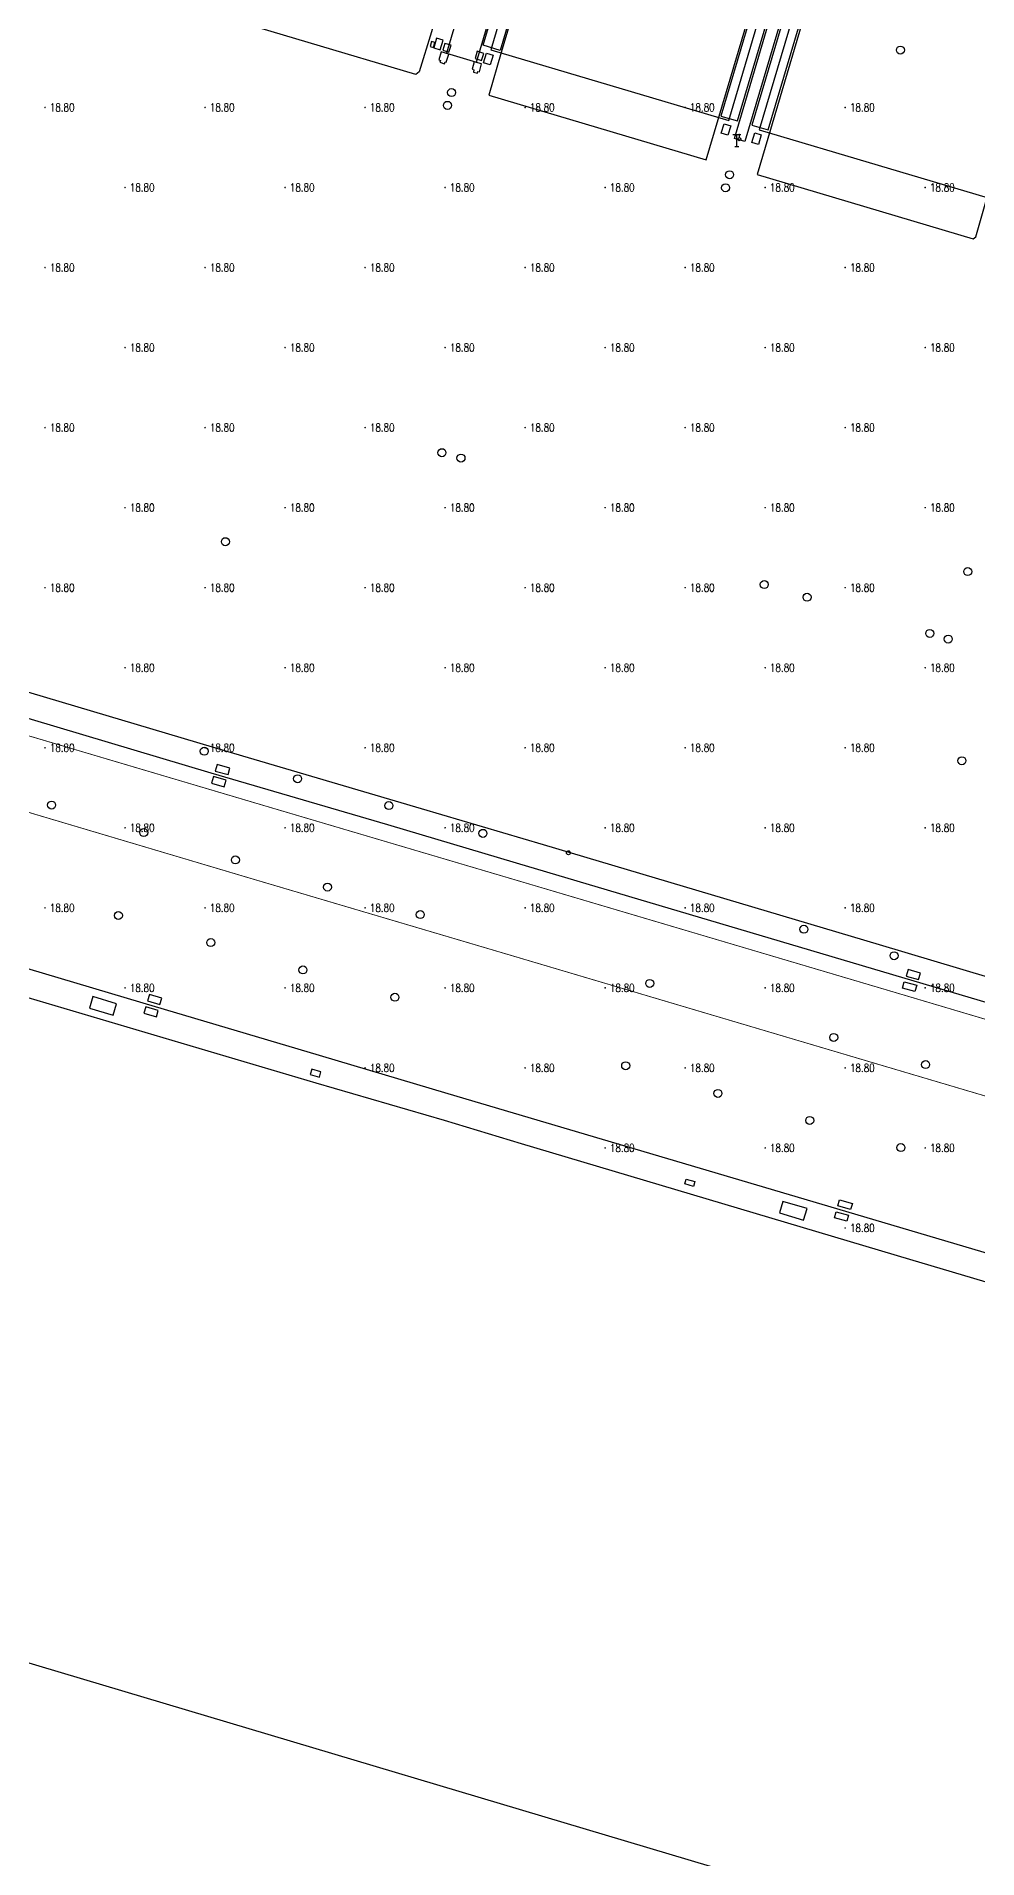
# Model space of a CAD drawing. Extents: x 404846 to 408477, y 3390929 to 3392894.
# Drawn here: x 405950.3 to 406067.9, y 3391535.6 to 3391763.3 of the extents above; entities that cross this region are included whole.
import ezdxf
from ezdxf.enums import TextEntityAlignment as Align

# ---------------------------------------------------------------- set-up
doc = ezdxf.new("R2010")
doc.units = 0
doc.header["$LTSCALE"] = 0.5
doc.header["$PDSIZE"] = 0.2
doc.layers.get('0').update_dxf_attribs({"linetype": 'CONTINUOUS'})
for name, color, linetype in [('3221', 6, 'CONTINUOUS'), ('DLSS', 4, 'CONTINUOUS'), ('FZTZ', 7, 'CONTINUOUS'), ('GCD', 1, 'CONTINUOUS'), ('GXYZ', 2, 'CONTINUOUS'), ('JMD', 6, 'CONTINUOUS'), ('ZBTZ', 3, 'CONTINUOUS'), ('作业范围', 7, 'CONTINUOUS')]:
    doc.layers.add(name, color=color, linetype=linetype)
doc.styles.add('HZ', font='rs.shx', dxfattribs={"width": 0.8, "bigfont": 'hztxt.shx'})
doc.linetypes.add('1161', pattern='A,0,[149,AAA.SHX,S=0.15,R=0,X=0,Y=0],-1.6', length=1.6)
doc.linetypes.add('444', pattern='A,4.5,[145,AAA.SHX,S=1,R=0,X=0,Y=1],4.5,-0.5,[146,AAA.SHX,S=1,R=0,X=0,Y=0],-0.5', length=10)

# ---------------------------------------------------------------- blocks, each defined once
blk = doc.blocks.new('gc063')
for p, q in [((-1, 3), (1, 3)), ((-0.5, 0), (0.5, 0)), ((0, 0), (0, 3)), ((0.6, 3), (0.6, 2.2))]:
    blk.add_line(p, q)
blk.add_circle((0.6, 1.8), 0.4)
blk.add_point((0.6, 3))
blk.add_point((0.6, 3))
blk = doc.blocks.new('GC200')
at = {"linetype": 'Continuous', "const_width": 0.2, "flags": 128}
blk.add_lwpolyline([(-0.1, 0, 1), (0.1, 0, 1)], format="xyb", close=True, dxfattribs=at)
blk = doc.blocks.new('gc170')
at = {"linetype": 'Continuous'}
blk.add_circle((0, 0), 0.5, dxfattribs=at)
blk = doc.blocks.new('gc188')
blk.add_circle((0, 0), 1)

msp = doc.modelspace()

# ---------------------------------------------------------------- linework, layer by layer
at = {"layer": '3221', "color": 6}
for points in [[(406016.079, 3391791.968, 18.811), (406007.09, 3391761.577, 18.838), (406036.804, 3391752.74, 18.838), (406045.806, 3391783.176, 18.811)], [(406049.899, 3391782.875, 18.834), (406040.621, 3391751.565, 18.802), (406070.344, 3391742.758, 18.802), (406079.622, 3391774.067, 18.834)], [(405808.271, 3391719.92, 19.638), (405830.758, 3391713.274, 19.26), (405874.14, 3391700.367, 19.474), (405924.657, 3391685.396, 19.144), (405936.752, 3391681.798, 19.114), (405972.082, 3391671.265, 19.695), (405994.146, 3391664.784, 19.216), (406010.252, 3391660.021, 18.977), (406061.062, 3391644.905, 19.137), (406101.252, 3391633.013, 19.101)], [(405799.769, 3391691.15, 19.638), (405822.229, 3391684.512, 19.26), (405865.595, 3391671.61, 19.474), (405916.122, 3391656.635, 19.144), (405928.2, 3391653.043, 19.114), (405928.181, 3391653.049, 19.114), (405963.569, 3391642.499, 19.695), (405985.618, 3391635.987, 19.216), (406001.709, 3391631.191, 18.977), (406052.507, 3391616.15, 19.137), (406092.74, 3391604.246, 19.101), (406092.747, 3391604.244, 19.101), (406123.114, 3391595.266, 19.424), (406154.17, 3391585.997, 19.424), (406187.854, 3391576.04, 19.394)]]:
    msp.add_polyline3d(points, dxfattribs=at)
at = {"layer": 'DLSS', "linetype": 'Continuous', "const_width": 0.1, "flags": 128}
for points, elevation in [([(405809.159, 3391717.437), (405833.012, 3391710.397), (405842.857, 3391707.455), (405891.672, 3391692.952), (405935.048, 3391680.099), (405979.702, 3391666.866), (406011.617, 3391657.429)], 19.316), ([(405932.447, 3391671.321), (405977.088, 3391658.049), (406009.01, 3391648.611), (406055.584, 3391634.8), (406098.087, 3391622.21), (406148.1, 3391607.353), (406197.598, 3391592.671)], 19.238), ([(406011.617, 3391657.429), (406058.199, 3391643.628)], 18.937), ([(406058.199, 3391643.628), (406100.699, 3391631.004), (406150.704, 3391616.115), (406200.198, 3391601.434)], 19.247)]:
    msp.add_lwpolyline(points, dxfattribs=dict(at, elevation=elevation))
at = {"layer": 'DLSS', "linetype": 'Continuous', "flags": 128}
for points, elevation in [([(405926.662, 3391649.838), (405985.195, 3391632.505), (406001.247, 3391627.849), (406010.861, 3391624.952)], 19.45), ([(406010.861, 3391624.952), (406059.395, 3391610.479)], 19.549), ([(406059.395, 3391610.479), (406097.826, 3391599.073)], 19.532)]:
    msp.add_lwpolyline(points, dxfattribs=dict(at, elevation=elevation))
at = {"layer": 'FZTZ', "linetype": 'Continuous', "flags": 128}
for points, elevation in [([(405999.672, 3391762.62), (405999.478, 3391761.994), (405999.891, 3391761.866), (406000.084, 3391762.493), (405999.672, 3391762.62)], 19.938), ([(406002.109, 3391762.147), (406001.333, 3391762.388), (406001.063, 3391761.522), (406001.839, 3391761.281), (406002.109, 3391762.147)], 19.594), ([(406000.879, 3391761.329), (406000.56, 3391760.311), (406000.775, 3391760.244), (406000.705, 3391760.022), (406001.279, 3391759.842), (406001.357, 3391760.09), (406001.494, 3391760.047), (406001.805, 3391761.038), (406000.879, 3391761.329)], 20.12), ([(406004.97, 3391760.09), (406004.725, 3391759.154), (406004.966, 3391759.091), (406004.89, 3391758.8), (406005.405, 3391758.665), (406005.463, 3391758.887), (406005.647, 3391758.839), (406005.91, 3391759.844), (406004.97, 3391760.09)], 20.181), ([(406006.189, 3391761.133), (406005.384, 3391761.395), (406005.096, 3391760.512), (406005.901, 3391760.25), (406006.189, 3391761.133)], 19.65), ([(405974, 3391670.311), (405972.413, 3391670.788), (405972.169, 3391669.973), (405973.755, 3391669.497), (405974, 3391670.311)], 19.694), ([(405974.456, 3391671.829), (405972.864, 3391672.273), (405972.642, 3391671.474), (405974.234, 3391671.031), (405974.456, 3391671.829)], 19.732), ([(406060.753, 3391646.23), (406059.211, 3391646.668), (406058.976, 3391645.844), (406060.518, 3391645.405), (406060.753, 3391646.23)], 19.718), ([(405965.947, 3391643.079), (405964.401, 3391643.556), (405964.159, 3391642.771), (405965.706, 3391642.295), (405965.947, 3391643.079)], 19.833), ([(406058.737, 3391645.154), (406060.308, 3391644.704), (406060.079, 3391643.906), (406058.509, 3391644.356), (406058.737, 3391645.154)], 19.751), ([(405956.898, 3391641.849), (405959.89, 3391640.972), (405960.309, 3391642.404), (405957.317, 3391643.281), (405956.898, 3391641.849)], 19.817), ([(405965.518, 3391641.555), (405963.964, 3391642.018), (405963.722, 3391641.208), (405965.276, 3391640.745), (405965.518, 3391641.555)], 19.796), ([(405985.84, 3391633.892), (405984.693, 3391634.233), (405984.498, 3391633.576), (405985.644, 3391633.235), (405985.84, 3391633.892)], 19.769), ([(406032.419, 3391619.577), (406031.311, 3391619.881), (406031.479, 3391620.492), (406032.586, 3391620.188), (406032.419, 3391619.577)], 19.943), ([(406043.151, 3391616.254), (406046.161, 3391615.354), (406046.592, 3391616.797), (406043.583, 3391617.697), (406043.151, 3391616.254)], 19.909), ([(406050.243, 3391616.417), (406051.784, 3391615.961), (406051.562, 3391615.21), (406050.021, 3391615.666), (406050.243, 3391616.417)], 19.894), ([(406050.668, 3391617.913), (406052.254, 3391617.457), (406052.036, 3391616.695), (406050.449, 3391617.15), (406050.668, 3391617.913)], 19.904)]:
    msp.add_lwpolyline(points, close=True, dxfattribs=dict(at, elevation=elevation))
at = {"layer": 'JMD', "linetype": '444', "elevation": 21.345, "flags": 128}
msp.add_lwpolyline([(406173.196, 3391614.843), (406164.071, 3391617.546), (406149.967, 3391621.755), (406123.884, 3391629.522), (406099.832, 3391636.534), (406055.665, 3391649.763), (406013.646, 3391662.249), (405998.4, 3391666.733), (405974.247, 3391673.873), (405936.312, 3391685.139), (405846.427, 3391711.79), (405836.304, 3391714.753), (405810.371, 3391722.429)], dxfattribs=at)
at = {"layer": 'ZBTZ', "linetype": '1161', "flags": 128}
for points, elevation in [([(406089.221, 3392056.96), (406083.354, 3392037.149), (406074.153, 3392006.115), (406066.507, 3391980.304), (406059.712, 3391957.416), (406051.23, 3391928.695), (406045.095, 3391908.047), (406038.459, 3391885.733), (406026.042, 3391843.707), (406018.142, 3391817.069), (406012.692, 3391798.705), (406001.53, 3391761.165), (406005.275, 3391760.047), (406014.855, 3391792.33), (406020.682, 3391812.03), (406025.597, 3391828.516), (406030.237, 3391844.203), (406034.985, 3391860.232), (406039.062, 3391873.972), (406042.425, 3391885.197), (406044.806, 3391893.232), (406047.977, 3391903.89), (406054.669, 3391926.434), (406059.196, 3391941.713), (406062.834, 3391953.945), (406067.364, 3391969.175), (406073.143, 3391988.715), (406081.451, 3392016.728), (406092.917, 3392055.584), (406111.314, 3392117.623), (406107.567, 3392118.802), (406089.225, 3392056.958)], 18.824), ([(406093.639, 3392081.037), (406086.739, 3392057.695), (406080.888, 3392037.879), (406071.688, 3392006.846), (406064.042, 3391981.035), (406057.246, 3391958.146), (406048.747, 3391929.432), (406042.612, 3391908.786), (406035.971, 3391886.471), (406023.554, 3391844.443), (406015.655, 3391817.807), (406010.205, 3391799.444), (405999.644, 3391763.845), (405998.121, 3391758.826), (405997.71, 3391758.488), (405970.798, 3391766.486), (405972.976, 3391773.763), (405982.917, 3391807.362), (405988.255, 3391825.483), (405995.358, 3391849.306), (405999.612, 3391863.735), (406007.048, 3391888.771), (406015.102, 3391915.744), (406024.941, 3391949), (406030.675, 3391968.446), (406035.693, 3391985.447), (406041.758, 3392006.009), (406048.13, 3392027.517), (406052.835, 3392043.375), (406059.684, 3392066.19), (406066.428, 3392089.108)], 18.787), ([(406102.406, 3392078.338), (406095.391, 3392054.842), (406083.885, 3392016.006), (406075.578, 3391987.994), (406069.799, 3391968.454), (406065.29, 3391953.216), (406061.676, 3391940.977), (406057.15, 3391925.699), (406050.458, 3391903.152), (406047.287, 3391892.495), (406044.906, 3391884.462), (406041.567, 3391873.232), (406037.49, 3391859.49), (406032.742, 3391843.461), (406028.101, 3391827.772), (406023.186, 3391811.287), (406017.36, 3391791.589), (406008.371, 3391761.252)], 18.848), ([(406135.957, 3392068.541), (406128.015, 3392041.762), (406111.103, 3391984.692), (406093.611, 3391925.707), (406088.087, 3391907.045), (406083.414, 3391891.349), (406079.242, 3391877.27), (406074.899, 3391862.523), (406068.286, 3391840.139), (406062.833, 3391821.739), (406057.777, 3391804.714), (406051.167, 3391782.499), (406041.349, 3391749.368), (406040.346, 3391745.993), (406067.344, 3391737.98), (406067.688, 3391738.218), (406069.111, 3391743.171), (406078.369, 3391774.441), (406084.95, 3391796.654), (406090.006, 3391813.678), (406095.464, 3391832.097), (406102.073, 3391854.468), (406106.452, 3391869.176), (406110.627, 3391883.267), (406115.301, 3391898.965), (406120.832, 3391917.649), (406138.278, 3391976.645), (406155.118, 3392033.394), (406163.135, 3392060.544)], 18.846), ([(406008.371, 3391761.252), (406006.812, 3391755.924), (406034, 3391747.854), (406038.48, 3391762.965), (406044.564, 3391783.543), (406050.381, 3391803.211), (406055.296, 3391819.696), (406059.944, 3391835.41), (406064.688, 3391851.426), (406068.773, 3391865.191), (406072.09, 3391876.506), (406074.44, 3391884.433), (406077.609, 3391895.084), (406084.305, 3391917.646), (406088.83, 3391932.916), (406092.463, 3391945.133), (406096.993, 3391960.41), (406102.769, 3391979.941), (406111.075, 3392007.947), (406122.582, 3392046.787)], 18.884)]:
    msp.add_lwpolyline(points, dxfattribs=dict(at, elevation=elevation))
for points, elevation in [([(406110.882, 3392115.475), (406113.001, 3392114.847), (406095.181, 3392054.904), (406083.675, 3392016.068), (406075.368, 3391988.056), (406069.59, 3391968.516), (406065.081, 3391953.278), (406061.434, 3391941.048), (406056.908, 3391925.77), (406050.216, 3391903.224), (406047.045, 3391892.567), (406044.664, 3391884.534), (406041.358, 3391873.294), (406037.28, 3391859.552), (406032.533, 3391843.523), (406027.892, 3391827.834), (406022.977, 3391811.349), (406017.151, 3391791.651), (406008.228, 3391761.516), (406006.121, 3391762.143), (406015.035, 3391792.277), (406020.861, 3391811.977), (406025.777, 3391828.463), (406030.417, 3391844.149), (406035.165, 3391860.179), (406039.242, 3391873.919), (406042.584, 3391885.151), (406044.965, 3391893.185), (406048.135, 3391903.843), (406054.827, 3391926.387), (406059.354, 3391941.666), (406062.992, 3391953.898), (406067.494, 3391969.136), (406073.272, 3391988.676), (406081.58, 3392016.689), (406093.086, 3392055.525), (406110.882, 3392115.475)], 18.847), ([(406143.508, 3392108.077), (406144.86, 3392107.675), (406125.438, 3392042.201), (406108.593, 3391985.435), (406091.106, 3391926.448), (406085.582, 3391907.788), (406080.909, 3391892.093), (406076.753, 3391878.009), (406072.37, 3391863.272), (406065.757, 3391840.888), (406060.305, 3391822.489), (406055.248, 3391805.464), (406048.665, 3391783.24), (406038.821, 3391750.118), (406037.506, 3391750.507), (406047.075, 3391782.801), (406052.891, 3391802.465), (406057.807, 3391818.95), (406062.455, 3391834.666), (406067.199, 3391850.682), (406071.284, 3391864.449), (406074.583, 3391875.767), (406076.932, 3391883.693), (406080.101, 3391894.343), (406086.798, 3391916.906), (406091.322, 3391932.177), (406094.955, 3391944.392), (406099.522, 3391959.662), (406105.297, 3391979.192), (406113.602, 3392007.197), (406125.109, 3392046.038), (406143.508, 3392108.077)], 18.869), ([(406111.312, 3392007.876), (406103.006, 3391979.871), (406097.23, 3391960.34), (406092.681, 3391945.068), (406089.047, 3391932.852), (406084.523, 3391917.581), (406077.826, 3391895.019), (406074.657, 3391884.368), (406072.308, 3391876.441), (406068.993, 3391865.126), (406064.908, 3391851.361), (406060.164, 3391835.344), (406055.516, 3391819.631), (406050.601, 3391803.145), (406044.784, 3391783.478), (406035.82, 3391753.309), (406037.907, 3391752.688), (406046.865, 3391782.863), (406052.681, 3391802.528), (406057.596, 3391819.013), (406062.245, 3391834.728), (406066.989, 3391850.744), (406071.074, 3391864.511), (406074.391, 3391875.824), (406076.74, 3391883.75), (406079.909, 3391894.4), (406086.606, 3391916.963), (406091.13, 3391932.234), (406094.763, 3391944.449), (406099.322, 3391959.721), (406105.098, 3391979.251), (406113.403, 3392007.257), (406124.91, 3392046.097), (406142.68, 3392106.078), (406140.596, 3392106.696), (406122.81, 3392046.719), (406111.312, 3392007.876)], 18.892), ([(406146.511, 3392104.88), (406144.405, 3392105.506), (406125.64, 3392042.142), (406108.795, 3391985.376), (406091.323, 3391926.384), (406085.799, 3391907.724), (406081.126, 3391892.029), (406076.969, 3391877.945), (406072.587, 3391863.208), (406065.974, 3391840.823), (406060.521, 3391822.425), (406055.465, 3391805.4), (406048.882, 3391783.176), (406039.684, 3391752.184), (406041.751, 3391751.572), (406050.956, 3391782.562), (406057.539, 3391804.785), (406062.596, 3391821.809), (406068.049, 3391840.21), (406074.661, 3391862.593), (406079.043, 3391877.328), (406083.196, 3391891.414), (406087.869, 3391907.109), (406093.393, 3391925.771), (406110.871, 3391984.761), (406127.716, 3392041.526), (406146.511, 3392104.88)], 18.848), ([(406000.756, 3391761.594), (406001.097, 3391762.79), (406000.289, 3391763.02), (405999.948, 3391761.825), (406000.756, 3391761.594)], 18.78), ([(406006.164, 3391759.957), (406006.52, 3391761.163), (406007.351, 3391760.918), (406006.995, 3391759.712), (406006.164, 3391759.957)], 18.882), ([(406035.865, 3391751.175), (406036.232, 3391752.338), (406037.061, 3391752.076), (406036.695, 3391750.914), (406035.865, 3391751.175)], 18.872), ([(406039.705, 3391750.001), (406040.073, 3391751.216), (406040.878, 3391750.972), (406040.51, 3391749.757), (406039.705, 3391750.001)], 18.834)]:
    msp.add_lwpolyline(points, close=True, dxfattribs=dict(at, elevation=elevation))
at = {"layer": '作业范围'}
msp.add_lwpolyline([(408477.137, 3391790.398), (408067.337, 3390929.379), (404846.358, 3391888.38), (405152.269, 3392894.287)], close=True, dxfattribs=at)

# ---------------------------------------------------------------- block references
at = {"layer": 'DLSS', "linetype": 'Continuous', "xscale": 0.5, "yscale": 0.5}
msp.add_blockref('gc063', (406037.829, 3391749.518, 18.804), dxfattribs=at)
at = {"layer": 'GCD', "linetype": 'Continuous'}
ref = msp.add_blockref('GC200', (405951.358, 3391754.379, 18.8), dxfattribs=dict(at, xscale=0.5, yscale=0.5, zscale=0.5))
ref.add_attrib('height', '18.80', dxfattribs={"linetype": 'Continuous', "height": 1, "style": 'HZ', "width": 0.8}).set_placement((405951.958, 3391754.379, 18.8), align=Align.MIDDLE_LEFT)
ref = msp.add_blockref('GC200', (405971.358, 3391754.379, 18.8), dxfattribs=dict(at, xscale=0.5, yscale=0.5, zscale=0.5))
ref.add_attrib('height', '18.80', dxfattribs={"linetype": 'Continuous', "height": 1, "style": 'HZ', "width": 0.8}).set_placement((405971.958, 3391754.379, 18.8), align=Align.MIDDLE_LEFT)
ref = msp.add_blockref('GC200', (405991.358, 3391754.379, 18.8), dxfattribs=dict(at, xscale=0.5, yscale=0.5, zscale=0.5))
ref.add_attrib('height', '18.80', dxfattribs={"linetype": 'Continuous', "height": 1, "style": 'HZ', "width": 0.8}).set_placement((405991.958, 3391754.379, 18.8), align=Align.MIDDLE_LEFT)
ref = msp.add_blockref('GC200', (406011.358, 3391754.379, 18.8), dxfattribs=dict(at, xscale=0.5, yscale=0.5, zscale=0.5))
ref.add_attrib('height', '18.80', dxfattribs={"linetype": 'Continuous', "height": 1, "style": 'HZ', "width": 0.8}).set_placement((406011.958, 3391754.379, 18.8), align=Align.MIDDLE_LEFT)
ref = msp.add_blockref('GC200', (406031.358, 3391754.379, 18.8), dxfattribs=dict(at, xscale=0.5, yscale=0.5, zscale=0.5))
ref.add_attrib('height', '18.80', dxfattribs={"linetype": 'Continuous', "height": 1, "style": 'HZ', "width": 0.8}).set_placement((406031.958, 3391754.379, 18.8), align=Align.MIDDLE_LEFT)
ref = msp.add_blockref('GC200', (406051.358, 3391754.379, 18.8), dxfattribs=dict(at, xscale=0.5, yscale=0.5, zscale=0.5))
ref.add_attrib('height', '18.80', dxfattribs={"linetype": 'Continuous', "height": 1, "style": 'HZ', "width": 0.8}).set_placement((406051.958, 3391754.379, 18.8), align=Align.MIDDLE_LEFT)
ref = msp.add_blockref('GC200', (405961.358, 3391744.379, 18.8), dxfattribs=dict(at, xscale=0.5, yscale=0.5, zscale=0.5))
ref.add_attrib('height', '18.80', dxfattribs={"linetype": 'Continuous', "height": 1, "style": 'HZ', "width": 0.8}).set_placement((405961.958, 3391744.379, 18.8), align=Align.MIDDLE_LEFT)
ref = msp.add_blockref('GC200', (405981.358, 3391744.379, 18.8), dxfattribs=dict(at, xscale=0.5, yscale=0.5, zscale=0.5))
ref.add_attrib('height', '18.80', dxfattribs={"linetype": 'Continuous', "height": 1, "style": 'HZ', "width": 0.8}).set_placement((405981.958, 3391744.379, 18.8), align=Align.MIDDLE_LEFT)
ref = msp.add_blockref('GC200', (406001.358, 3391744.379, 18.8), dxfattribs=dict(at, xscale=0.5, yscale=0.5, zscale=0.5))
ref.add_attrib('height', '18.80', dxfattribs={"linetype": 'Continuous', "height": 1, "style": 'HZ', "width": 0.8}).set_placement((406001.958, 3391744.379, 18.8), align=Align.MIDDLE_LEFT)
ref = msp.add_blockref('GC200', (406021.358, 3391744.379, 18.8), dxfattribs=dict(at, xscale=0.5, yscale=0.5, zscale=0.5))
ref.add_attrib('height', '18.80', dxfattribs={"linetype": 'Continuous', "height": 1, "style": 'HZ', "width": 0.8}).set_placement((406021.958, 3391744.379, 18.8), align=Align.MIDDLE_LEFT)
ref = msp.add_blockref('GC200', (406041.358, 3391744.379, 18.8), dxfattribs=dict(at, xscale=0.5, yscale=0.5, zscale=0.5))
ref.add_attrib('height', '18.80', dxfattribs={"linetype": 'Continuous', "height": 1, "style": 'HZ', "width": 0.8}).set_placement((406041.958, 3391744.379, 18.8), align=Align.MIDDLE_LEFT)
ref = msp.add_blockref('GC200', (406061.358, 3391744.379, 18.8), dxfattribs=dict(at, xscale=0.5, yscale=0.5, zscale=0.5))
ref.add_attrib('height', '18.80', dxfattribs={"linetype": 'Continuous', "height": 1, "style": 'HZ', "width": 0.8}).set_placement((406061.958, 3391744.379, 18.8), align=Align.MIDDLE_LEFT)
ref = msp.add_blockref('GC200', (405951.358, 3391734.379, 18.8), dxfattribs=dict(at, xscale=0.5, yscale=0.5, zscale=0.5))
ref.add_attrib('height', '18.80', dxfattribs={"linetype": 'Continuous', "height": 1, "style": 'HZ', "width": 0.8}).set_placement((405951.958, 3391734.379, 18.8), align=Align.MIDDLE_LEFT)
ref = msp.add_blockref('GC200', (405971.358, 3391734.379, 18.8), dxfattribs=dict(at, xscale=0.5, yscale=0.5, zscale=0.5))
ref.add_attrib('height', '18.80', dxfattribs={"linetype": 'Continuous', "height": 1, "style": 'HZ', "width": 0.8}).set_placement((405971.958, 3391734.379, 18.8), align=Align.MIDDLE_LEFT)
ref = msp.add_blockref('GC200', (405991.358, 3391734.379, 18.8), dxfattribs=dict(at, xscale=0.5, yscale=0.5, zscale=0.5))
ref.add_attrib('height', '18.80', dxfattribs={"linetype": 'Continuous', "height": 1, "style": 'HZ', "width": 0.8}).set_placement((405991.958, 3391734.379, 18.8), align=Align.MIDDLE_LEFT)
ref = msp.add_blockref('GC200', (406011.358, 3391734.379, 18.8), dxfattribs=dict(at, xscale=0.5, yscale=0.5, zscale=0.5))
ref.add_attrib('height', '18.80', dxfattribs={"linetype": 'Continuous', "height": 1, "style": 'HZ', "width": 0.8}).set_placement((406011.958, 3391734.379, 18.8), align=Align.MIDDLE_LEFT)
ref = msp.add_blockref('GC200', (406031.358, 3391734.379, 18.8), dxfattribs=dict(at, xscale=0.5, yscale=0.5, zscale=0.5))
ref.add_attrib('height', '18.80', dxfattribs={"linetype": 'Continuous', "height": 1, "style": 'HZ', "width": 0.8}).set_placement((406031.958, 3391734.379, 18.8), align=Align.MIDDLE_LEFT)
ref = msp.add_blockref('GC200', (406051.358, 3391734.379, 18.8), dxfattribs=dict(at, xscale=0.5, yscale=0.5, zscale=0.5))
ref.add_attrib('height', '18.80', dxfattribs={"linetype": 'Continuous', "height": 1, "style": 'HZ', "width": 0.8}).set_placement((406051.958, 3391734.379, 18.8), align=Align.MIDDLE_LEFT)
ref = msp.add_blockref('GC200', (405961.358, 3391724.379, 18.8), dxfattribs=dict(at, xscale=0.5, yscale=0.5, zscale=0.5))
ref.add_attrib('height', '18.80', dxfattribs={"linetype": 'Continuous', "height": 1, "style": 'HZ', "width": 0.8}).set_placement((405961.958, 3391724.379, 18.8), align=Align.MIDDLE_LEFT)
ref = msp.add_blockref('GC200', (405981.358, 3391724.379, 18.8), dxfattribs=dict(at, xscale=0.5, yscale=0.5, zscale=0.5))
ref.add_attrib('height', '18.80', dxfattribs={"linetype": 'Continuous', "height": 1, "style": 'HZ', "width": 0.8}).set_placement((405981.958, 3391724.379, 18.8), align=Align.MIDDLE_LEFT)
ref = msp.add_blockref('GC200', (406001.358, 3391724.379, 18.8), dxfattribs=dict(at, xscale=0.5, yscale=0.5, zscale=0.5))
ref.add_attrib('height', '18.80', dxfattribs={"linetype": 'Continuous', "height": 1, "style": 'HZ', "width": 0.8}).set_placement((406001.958, 3391724.379, 18.8), align=Align.MIDDLE_LEFT)
ref = msp.add_blockref('GC200', (406021.358, 3391724.379, 18.8), dxfattribs=dict(at, xscale=0.5, yscale=0.5, zscale=0.5))
ref.add_attrib('height', '18.80', dxfattribs={"linetype": 'Continuous', "height": 1, "style": 'HZ', "width": 0.8}).set_placement((406021.958, 3391724.379, 18.8), align=Align.MIDDLE_LEFT)
ref = msp.add_blockref('GC200', (406041.358, 3391724.379, 18.8), dxfattribs=dict(at, xscale=0.5, yscale=0.5, zscale=0.5))
ref.add_attrib('height', '18.80', dxfattribs={"linetype": 'Continuous', "height": 1, "style": 'HZ', "width": 0.8}).set_placement((406041.958, 3391724.379, 18.8), align=Align.MIDDLE_LEFT)
ref = msp.add_blockref('GC200', (406061.358, 3391724.379, 18.8), dxfattribs=dict(at, xscale=0.5, yscale=0.5, zscale=0.5))
ref.add_attrib('height', '18.80', dxfattribs={"linetype": 'Continuous', "height": 1, "style": 'HZ', "width": 0.8}).set_placement((406061.958, 3391724.379, 18.8), align=Align.MIDDLE_LEFT)
ref = msp.add_blockref('GC200', (405951.358, 3391714.379, 18.8), dxfattribs=dict(at, xscale=0.5, yscale=0.5, zscale=0.5))
ref.add_attrib('height', '18.80', dxfattribs={"linetype": 'Continuous', "height": 1, "style": 'HZ', "width": 0.8}).set_placement((405951.958, 3391714.379, 18.8), align=Align.MIDDLE_LEFT)
ref = msp.add_blockref('GC200', (405971.358, 3391714.379, 18.8), dxfattribs=dict(at, xscale=0.5, yscale=0.5, zscale=0.5))
ref.add_attrib('height', '18.80', dxfattribs={"linetype": 'Continuous', "height": 1, "style": 'HZ', "width": 0.8}).set_placement((405971.958, 3391714.379, 18.8), align=Align.MIDDLE_LEFT)
ref = msp.add_blockref('GC200', (405991.358, 3391714.379, 18.8), dxfattribs=dict(at, xscale=0.5, yscale=0.5, zscale=0.5))
ref.add_attrib('height', '18.80', dxfattribs={"linetype": 'Continuous', "height": 1, "style": 'HZ', "width": 0.8}).set_placement((405991.958, 3391714.379, 18.8), align=Align.MIDDLE_LEFT)
ref = msp.add_blockref('GC200', (406011.358, 3391714.379, 18.8), dxfattribs=dict(at, xscale=0.5, yscale=0.5, zscale=0.5))
ref.add_attrib('height', '18.80', dxfattribs={"linetype": 'Continuous', "height": 1, "style": 'HZ', "width": 0.8}).set_placement((406011.958, 3391714.379, 18.8), align=Align.MIDDLE_LEFT)
ref = msp.add_blockref('GC200', (406031.358, 3391714.379, 18.8), dxfattribs=dict(at, xscale=0.5, yscale=0.5, zscale=0.5))
ref.add_attrib('height', '18.80', dxfattribs={"linetype": 'Continuous', "height": 1, "style": 'HZ', "width": 0.8}).set_placement((406031.958, 3391714.379, 18.8), align=Align.MIDDLE_LEFT)
ref = msp.add_blockref('GC200', (406051.358, 3391714.379, 18.8), dxfattribs=dict(at, xscale=0.5, yscale=0.5, zscale=0.5))
ref.add_attrib('height', '18.80', dxfattribs={"linetype": 'Continuous', "height": 1, "style": 'HZ', "width": 0.8}).set_placement((406051.958, 3391714.379, 18.8), align=Align.MIDDLE_LEFT)
ref = msp.add_blockref('GC200', (405961.358, 3391704.379, 18.8), dxfattribs=dict(at, xscale=0.5, yscale=0.5, zscale=0.5))
ref.add_attrib('height', '18.80', dxfattribs={"linetype": 'Continuous', "height": 1, "style": 'HZ', "width": 0.8}).set_placement((405961.958, 3391704.379, 18.8), align=Align.MIDDLE_LEFT)
ref = msp.add_blockref('GC200', (405981.358, 3391704.379, 18.8), dxfattribs=dict(at, xscale=0.5, yscale=0.5, zscale=0.5))
ref.add_attrib('height', '18.80', dxfattribs={"linetype": 'Continuous', "height": 1, "style": 'HZ', "width": 0.8}).set_placement((405981.958, 3391704.379, 18.8), align=Align.MIDDLE_LEFT)
ref = msp.add_blockref('GC200', (406001.358, 3391704.379, 18.8), dxfattribs=dict(at, xscale=0.5, yscale=0.5, zscale=0.5))
ref.add_attrib('height', '18.80', dxfattribs={"linetype": 'Continuous', "height": 1, "style": 'HZ', "width": 0.8}).set_placement((406001.958, 3391704.379, 18.8), align=Align.MIDDLE_LEFT)
ref = msp.add_blockref('GC200', (406021.358, 3391704.379, 18.8), dxfattribs=dict(at, xscale=0.5, yscale=0.5, zscale=0.5))
ref.add_attrib('height', '18.80', dxfattribs={"linetype": 'Continuous', "height": 1, "style": 'HZ', "width": 0.8}).set_placement((406021.958, 3391704.379, 18.8), align=Align.MIDDLE_LEFT)
ref = msp.add_blockref('GC200', (406041.358, 3391704.379, 18.8), dxfattribs=dict(at, xscale=0.5, yscale=0.5, zscale=0.5))
ref.add_attrib('height', '18.80', dxfattribs={"linetype": 'Continuous', "height": 1, "style": 'HZ', "width": 0.8}).set_placement((406041.958, 3391704.379, 18.8), align=Align.MIDDLE_LEFT)
ref = msp.add_blockref('GC200', (406061.358, 3391704.379, 18.8), dxfattribs=dict(at, xscale=0.5, yscale=0.5, zscale=0.5))
ref.add_attrib('height', '18.80', dxfattribs={"linetype": 'Continuous', "height": 1, "style": 'HZ', "width": 0.8}).set_placement((406061.958, 3391704.379, 18.8), align=Align.MIDDLE_LEFT)
ref = msp.add_blockref('GC200', (405951.358, 3391694.379, 18.8), dxfattribs=dict(at, xscale=0.5, yscale=0.5, zscale=0.5))
ref.add_attrib('height', '18.80', dxfattribs={"linetype": 'Continuous', "height": 1, "style": 'HZ', "width": 0.8}).set_placement((405951.958, 3391694.379, 18.8), align=Align.MIDDLE_LEFT)
ref = msp.add_blockref('GC200', (405971.358, 3391694.379, 18.8), dxfattribs=dict(at, xscale=0.5, yscale=0.5, zscale=0.5))
ref.add_attrib('height', '18.80', dxfattribs={"linetype": 'Continuous', "height": 1, "style": 'HZ', "width": 0.8}).set_placement((405971.958, 3391694.379, 18.8), align=Align.MIDDLE_LEFT)
ref = msp.add_blockref('GC200', (405991.358, 3391694.379, 18.8), dxfattribs=dict(at, xscale=0.5, yscale=0.5, zscale=0.5))
ref.add_attrib('height', '18.80', dxfattribs={"linetype": 'Continuous', "height": 1, "style": 'HZ', "width": 0.8}).set_placement((405991.958, 3391694.379, 18.8), align=Align.MIDDLE_LEFT)
ref = msp.add_blockref('GC200', (406011.358, 3391694.379, 18.8), dxfattribs=dict(at, xscale=0.5, yscale=0.5, zscale=0.5))
ref.add_attrib('height', '18.80', dxfattribs={"linetype": 'Continuous', "height": 1, "style": 'HZ', "width": 0.8}).set_placement((406011.958, 3391694.379, 18.8), align=Align.MIDDLE_LEFT)
ref = msp.add_blockref('GC200', (406031.358, 3391694.379, 18.8), dxfattribs=dict(at, xscale=0.5, yscale=0.5, zscale=0.5))
ref.add_attrib('height', '18.80', dxfattribs={"linetype": 'Continuous', "height": 1, "style": 'HZ', "width": 0.8}).set_placement((406031.958, 3391694.379, 18.8), align=Align.MIDDLE_LEFT)
ref = msp.add_blockref('GC200', (406051.358, 3391694.379, 18.8), dxfattribs=dict(at, xscale=0.5, yscale=0.5, zscale=0.5))
ref.add_attrib('height', '18.80', dxfattribs={"linetype": 'Continuous', "height": 1, "style": 'HZ', "width": 0.8}).set_placement((406051.958, 3391694.379, 18.8), align=Align.MIDDLE_LEFT)
ref = msp.add_blockref('GC200', (405961.358, 3391684.379, 18.8), dxfattribs=dict(at, xscale=0.5, yscale=0.5, zscale=0.5))
ref.add_attrib('height', '18.80', dxfattribs={"linetype": 'Continuous', "height": 1, "style": 'HZ', "width": 0.8}).set_placement((405961.958, 3391684.379, 18.8), align=Align.MIDDLE_LEFT)
ref = msp.add_blockref('GC200', (405981.358, 3391684.379, 18.8), dxfattribs=dict(at, xscale=0.5, yscale=0.5, zscale=0.5))
ref.add_attrib('height', '18.80', dxfattribs={"linetype": 'Continuous', "height": 1, "style": 'HZ', "width": 0.8}).set_placement((405981.958, 3391684.379, 18.8), align=Align.MIDDLE_LEFT)
ref = msp.add_blockref('GC200', (406001.358, 3391684.379, 18.8), dxfattribs=dict(at, xscale=0.5, yscale=0.5, zscale=0.5))
ref.add_attrib('height', '18.80', dxfattribs={"linetype": 'Continuous', "height": 1, "style": 'HZ', "width": 0.8}).set_placement((406001.958, 3391684.379, 18.8), align=Align.MIDDLE_LEFT)
ref = msp.add_blockref('GC200', (406021.358, 3391684.379, 18.8), dxfattribs=dict(at, xscale=0.5, yscale=0.5, zscale=0.5))
ref.add_attrib('height', '18.80', dxfattribs={"linetype": 'Continuous', "height": 1, "style": 'HZ', "width": 0.8}).set_placement((406021.958, 3391684.379, 18.8), align=Align.MIDDLE_LEFT)
ref = msp.add_blockref('GC200', (406041.358, 3391684.379, 18.8), dxfattribs=dict(at, xscale=0.5, yscale=0.5, zscale=0.5))
ref.add_attrib('height', '18.80', dxfattribs={"linetype": 'Continuous', "height": 1, "style": 'HZ', "width": 0.8}).set_placement((406041.958, 3391684.379, 18.8), align=Align.MIDDLE_LEFT)
ref = msp.add_blockref('GC200', (406061.358, 3391684.379, 18.8), dxfattribs=dict(at, xscale=0.5, yscale=0.5, zscale=0.5))
ref.add_attrib('height', '18.80', dxfattribs={"linetype": 'Continuous', "height": 1, "style": 'HZ', "width": 0.8}).set_placement((406061.958, 3391684.379, 18.8), align=Align.MIDDLE_LEFT)
ref = msp.add_blockref('GC200', (405951.358, 3391674.379, 18.8), dxfattribs=dict(at, xscale=0.5, yscale=0.5, zscale=0.5))
ref.add_attrib('height', '18.80', dxfattribs={"linetype": 'Continuous', "height": 1, "style": 'HZ', "width": 0.8}).set_placement((405951.958, 3391674.379, 18.8), align=Align.MIDDLE_LEFT)
ref = msp.add_blockref('GC200', (405971.358, 3391674.379, 18.8), dxfattribs=dict(at, xscale=0.5, yscale=0.5, zscale=0.5))
ref.add_attrib('height', '18.80', dxfattribs={"linetype": 'Continuous', "height": 1, "style": 'HZ', "width": 0.8}).set_placement((405971.958, 3391674.379, 18.8), align=Align.MIDDLE_LEFT)
ref = msp.add_blockref('GC200', (405991.358, 3391674.379, 18.8), dxfattribs=dict(at, xscale=0.5, yscale=0.5, zscale=0.5))
ref.add_attrib('height', '18.80', dxfattribs={"linetype": 'Continuous', "height": 1, "style": 'HZ', "width": 0.8}).set_placement((405991.958, 3391674.379, 18.8), align=Align.MIDDLE_LEFT)
ref = msp.add_blockref('GC200', (406011.358, 3391674.379, 18.8), dxfattribs=dict(at, xscale=0.5, yscale=0.5, zscale=0.5))
ref.add_attrib('height', '18.80', dxfattribs={"linetype": 'Continuous', "height": 1, "style": 'HZ', "width": 0.8}).set_placement((406011.958, 3391674.379, 18.8), align=Align.MIDDLE_LEFT)
ref = msp.add_blockref('GC200', (406031.358, 3391674.379, 18.8), dxfattribs=dict(at, xscale=0.5, yscale=0.5, zscale=0.5))
ref.add_attrib('height', '18.80', dxfattribs={"linetype": 'Continuous', "height": 1, "style": 'HZ', "width": 0.8}).set_placement((406031.958, 3391674.379, 18.8), align=Align.MIDDLE_LEFT)
ref = msp.add_blockref('GC200', (406051.358, 3391674.379, 18.8), dxfattribs=dict(at, xscale=0.5, yscale=0.5, zscale=0.5))
ref.add_attrib('height', '18.80', dxfattribs={"linetype": 'Continuous', "height": 1, "style": 'HZ', "width": 0.8}).set_placement((406051.958, 3391674.379, 18.8), align=Align.MIDDLE_LEFT)
ref = msp.add_blockref('GC200', (405961.358, 3391664.379, 18.8), dxfattribs=dict(at, xscale=0.5, yscale=0.5, zscale=0.5))
ref.add_attrib('height', '18.80', dxfattribs={"linetype": 'Continuous', "height": 1, "style": 'HZ', "width": 0.8}).set_placement((405961.958, 3391664.379, 18.8), align=Align.MIDDLE_LEFT)
ref = msp.add_blockref('GC200', (405981.358, 3391664.379, 18.8), dxfattribs=dict(at, xscale=0.5, yscale=0.5, zscale=0.5))
ref.add_attrib('height', '18.80', dxfattribs={"linetype": 'Continuous', "height": 1, "style": 'HZ', "width": 0.8}).set_placement((405981.958, 3391664.379, 18.8), align=Align.MIDDLE_LEFT)
ref = msp.add_blockref('GC200', (406001.358, 3391664.379, 18.8), dxfattribs=dict(at, xscale=0.5, yscale=0.5, zscale=0.5))
ref.add_attrib('height', '18.80', dxfattribs={"linetype": 'Continuous', "height": 1, "style": 'HZ', "width": 0.8}).set_placement((406001.958, 3391664.379, 18.8), align=Align.MIDDLE_LEFT)
ref = msp.add_blockref('GC200', (406021.358, 3391664.379, 18.8), dxfattribs=dict(at, xscale=0.5, yscale=0.5, zscale=0.5))
ref.add_attrib('height', '18.80', dxfattribs={"linetype": 'Continuous', "height": 1, "style": 'HZ', "width": 0.8}).set_placement((406021.958, 3391664.379, 18.8), align=Align.MIDDLE_LEFT)
ref = msp.add_blockref('GC200', (406041.358, 3391664.379, 18.8), dxfattribs=dict(at, xscale=0.5, yscale=0.5, zscale=0.5))
ref.add_attrib('height', '18.80', dxfattribs={"linetype": 'Continuous', "height": 1, "style": 'HZ', "width": 0.8}).set_placement((406041.958, 3391664.379, 18.8), align=Align.MIDDLE_LEFT)
ref = msp.add_blockref('GC200', (406061.358, 3391664.379, 18.8), dxfattribs=dict(at, xscale=0.5, yscale=0.5, zscale=0.5))
ref.add_attrib('height', '18.80', dxfattribs={"linetype": 'Continuous', "height": 1, "style": 'HZ', "width": 0.8}).set_placement((406061.958, 3391664.379, 18.8), align=Align.MIDDLE_LEFT)
ref = msp.add_blockref('GC200', (405951.358, 3391654.379, 18.8), dxfattribs=dict(at, xscale=0.5, yscale=0.5, zscale=0.5))
ref.add_attrib('height', '18.80', dxfattribs={"linetype": 'Continuous', "height": 1, "style": 'HZ', "width": 0.8}).set_placement((405951.958, 3391654.379, 18.8), align=Align.MIDDLE_LEFT)
ref = msp.add_blockref('GC200', (405971.358, 3391654.379, 18.8), dxfattribs=dict(at, xscale=0.5, yscale=0.5, zscale=0.5))
ref.add_attrib('height', '18.80', dxfattribs={"linetype": 'Continuous', "height": 1, "style": 'HZ', "width": 0.8}).set_placement((405971.958, 3391654.379, 18.8), align=Align.MIDDLE_LEFT)
ref = msp.add_blockref('GC200', (405991.358, 3391654.379, 18.8), dxfattribs=dict(at, xscale=0.5, yscale=0.5, zscale=0.5))
ref.add_attrib('height', '18.80', dxfattribs={"linetype": 'Continuous', "height": 1, "style": 'HZ', "width": 0.8}).set_placement((405991.958, 3391654.379, 18.8), align=Align.MIDDLE_LEFT)
ref = msp.add_blockref('GC200', (406011.358, 3391654.379, 18.8), dxfattribs=dict(at, xscale=0.5, yscale=0.5, zscale=0.5))
ref.add_attrib('height', '18.80', dxfattribs={"linetype": 'Continuous', "height": 1, "style": 'HZ', "width": 0.8}).set_placement((406011.958, 3391654.379, 18.8), align=Align.MIDDLE_LEFT)
ref = msp.add_blockref('GC200', (406031.358, 3391654.379, 18.8), dxfattribs=dict(at, xscale=0.5, yscale=0.5, zscale=0.5))
ref.add_attrib('height', '18.80', dxfattribs={"linetype": 'Continuous', "height": 1, "style": 'HZ', "width": 0.8}).set_placement((406031.958, 3391654.379, 18.8), align=Align.MIDDLE_LEFT)
ref = msp.add_blockref('GC200', (406051.358, 3391654.379, 18.8), dxfattribs=dict(at, xscale=0.5, yscale=0.5, zscale=0.5))
ref.add_attrib('height', '18.80', dxfattribs={"linetype": 'Continuous', "height": 1, "style": 'HZ', "width": 0.8}).set_placement((406051.958, 3391654.379, 18.8), align=Align.MIDDLE_LEFT)
ref = msp.add_blockref('GC200', (405961.358, 3391644.379, 18.8), dxfattribs=dict(at, xscale=0.5, yscale=0.5, zscale=0.5))
ref.add_attrib('height', '18.80', dxfattribs={"linetype": 'Continuous', "height": 1, "style": 'HZ', "width": 0.8}).set_placement((405961.958, 3391644.379, 18.8), align=Align.MIDDLE_LEFT)
ref = msp.add_blockref('GC200', (405981.358, 3391644.379, 18.8), dxfattribs=dict(at, xscale=0.5, yscale=0.5, zscale=0.5))
ref.add_attrib('height', '18.80', dxfattribs={"linetype": 'Continuous', "height": 1, "style": 'HZ', "width": 0.8}).set_placement((405981.958, 3391644.379, 18.8), align=Align.MIDDLE_LEFT)
ref = msp.add_blockref('GC200', (406001.358, 3391644.379, 18.8), dxfattribs=dict(at, xscale=0.5, yscale=0.5, zscale=0.5))
ref.add_attrib('height', '18.80', dxfattribs={"linetype": 'Continuous', "height": 1, "style": 'HZ', "width": 0.8}).set_placement((406001.958, 3391644.379, 18.8), align=Align.MIDDLE_LEFT)
ref = msp.add_blockref('GC200', (406021.358, 3391644.379, 18.8), dxfattribs=dict(at, xscale=0.5, yscale=0.5, zscale=0.5))
ref.add_attrib('height', '18.80', dxfattribs={"linetype": 'Continuous', "height": 1, "style": 'HZ', "width": 0.8}).set_placement((406021.958, 3391644.379, 18.8), align=Align.MIDDLE_LEFT)
ref = msp.add_blockref('GC200', (406041.358, 3391644.379, 18.8), dxfattribs=dict(at, xscale=0.5, yscale=0.5, zscale=0.5))
ref.add_attrib('height', '18.80', dxfattribs={"linetype": 'Continuous', "height": 1, "style": 'HZ', "width": 0.8}).set_placement((406041.958, 3391644.379, 18.8), align=Align.MIDDLE_LEFT)
ref = msp.add_blockref('GC200', (406061.358, 3391644.379, 18.8), dxfattribs=dict(at, xscale=0.5, yscale=0.5, zscale=0.5))
ref.add_attrib('height', '18.80', dxfattribs={"linetype": 'Continuous', "height": 1, "style": 'HZ', "width": 0.8}).set_placement((406061.958, 3391644.379, 18.8), align=Align.MIDDLE_LEFT)
ref = msp.add_blockref('GC200', (405991.358, 3391634.379, 18.8), dxfattribs=dict(at, xscale=0.5, yscale=0.5, zscale=0.5))
ref.add_attrib('height', '18.80', dxfattribs={"linetype": 'Continuous', "height": 1, "style": 'HZ', "width": 0.8}).set_placement((405991.958, 3391634.379, 18.8), align=Align.MIDDLE_LEFT)
ref = msp.add_blockref('GC200', (406011.358, 3391634.379, 18.8), dxfattribs=dict(at, xscale=0.5, yscale=0.5, zscale=0.5))
ref.add_attrib('height', '18.80', dxfattribs={"linetype": 'Continuous', "height": 1, "style": 'HZ', "width": 0.8}).set_placement((406011.958, 3391634.379, 18.8), align=Align.MIDDLE_LEFT)
ref = msp.add_blockref('GC200', (406031.358, 3391634.379, 18.8), dxfattribs=dict(at, xscale=0.5, yscale=0.5, zscale=0.5))
ref.add_attrib('height', '18.80', dxfattribs={"linetype": 'Continuous', "height": 1, "style": 'HZ', "width": 0.8}).set_placement((406031.958, 3391634.379, 18.8), align=Align.MIDDLE_LEFT)
ref = msp.add_blockref('GC200', (406051.358, 3391634.379, 18.8), dxfattribs=dict(at, xscale=0.5, yscale=0.5, zscale=0.5))
ref.add_attrib('height', '18.80', dxfattribs={"linetype": 'Continuous', "height": 1, "style": 'HZ', "width": 0.8}).set_placement((406051.958, 3391634.379, 18.8), align=Align.MIDDLE_LEFT)
ref = msp.add_blockref('GC200', (406021.358, 3391624.379, 18.8), dxfattribs=dict(at, xscale=0.5, yscale=0.5, zscale=0.5))
ref.add_attrib('height', '18.80', dxfattribs={"linetype": 'Continuous', "height": 1, "style": 'HZ', "width": 0.8}).set_placement((406021.958, 3391624.379, 18.8), align=Align.MIDDLE_LEFT)
ref = msp.add_blockref('GC200', (406041.358, 3391624.379, 18.8), dxfattribs=dict(at, xscale=0.5, yscale=0.5, zscale=0.5))
ref.add_attrib('height', '18.80', dxfattribs={"linetype": 'Continuous', "height": 1, "style": 'HZ', "width": 0.8}).set_placement((406041.958, 3391624.379, 18.8), align=Align.MIDDLE_LEFT)
ref = msp.add_blockref('GC200', (406061.358, 3391624.379, 18.8), dxfattribs=dict(at, xscale=0.5, yscale=0.5, zscale=0.5))
ref.add_attrib('height', '18.80', dxfattribs={"linetype": 'Continuous', "height": 1, "style": 'HZ', "width": 0.8}).set_placement((406061.958, 3391624.379, 18.8), align=Align.MIDDLE_LEFT)
ref = msp.add_blockref('GC200', (406051.358, 3391614.379, 18.8), dxfattribs=dict(at, xscale=0.5, yscale=0.5, zscale=0.5))
ref.add_attrib('height', '18.80', dxfattribs={"linetype": 'Continuous', "height": 1, "style": 'HZ', "width": 0.8}).set_placement((406051.958, 3391614.379, 18.8), align=Align.MIDDLE_LEFT)
at = {"layer": 'GXYZ', "linetype": 'Continuous', "xscale": 0.5, "yscale": 0.5}
for name, p in [('gc188', (406058.254, 3391761.546, 18.773)), ('gc188', (406001.655, 3391754.643, 18.76)), ('gc188', (406002.16, 3391756.246, 18.76)), ('gc188', (406036.917, 3391745.975, 18.752)), ('gc188', (406036.401, 3391744.34, 18.752)), ('gc188', (406000.967, 3391711.247, 19.111)), ('gc188', (406003.343, 3391710.573, 19.111)), ('gc188', (405973.896, 3391700.127, 19.386)), ('gc188', (406066.675, 3391696.384, 19.114)), ('gc188', (406041.241, 3391694.772, 19.02)), ('gc188', (406046.598, 3391693.189, 19.043)), ('gc188', (406061.934, 3391688.663, 19.009)), ('gc188', (406064.231, 3391687.959, 19.089)), ('gc188', (405971.262, 3391673.947, 19.666)), ('gc188', (406065.94, 3391672.76, 19.397)), ('gc188', (405982.92, 3391670.507, 19.549)), ('gc188', (405952.18, 3391667.222, 19.516)), ('gc188', (405994.328, 3391667.155, 19.317)), ('gc188', (405963.7, 3391663.789, 19.547)), ('gc188', (406006.081, 3391663.686, 19.027)), ('gc188', (405975.146, 3391660.369, 19.742)), ('gc170', (406016.77, 3391661.254, 19.609)), ('gc188', (405986.66, 3391656.965, 19.548)), ('gc188', (405960.533, 3391653.421, 19.547)), ('gc188', (405998.252, 3391653.538, 19.203)), ('gc188', (405972.076, 3391650.036, 19.782)), ('gc188', (406046.191, 3391651.702, 19.528)), ('gc188', (406057.467, 3391648.397, 19.635)), ('gc188', (405983.591, 3391646.615, 19.599)), ('gc188', (405995.083, 3391643.208, 19.248)), ('gc188', (406026.929, 3391644.943, 19.595)), ('gc188', (406049.931, 3391638.183, 19.671)), ('gc188', (406023.924, 3391634.652, 19.595)), ('gc188', (406061.409, 3391634.789, 19.704)), ('gc188', (406035.454, 3391631.193, 19.401)), ('gc188', (406046.926, 3391627.815, 19.259)), ('gc188', (406058.316, 3391624.417, 19.704))]:
    msp.add_blockref(name, p, dxfattribs=at)

doc.saveas('drawing.dxf')
